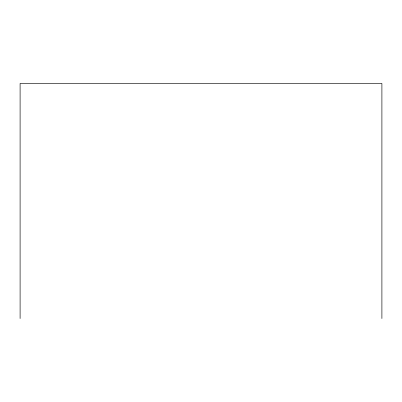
<?xml version="1.0" encoding="UTF-8"?>
<svg xmlns="http://www.w3.org/2000/svg" width="402" height="402" viewBox="0 0 402 402"><rect width="100%" height="100%" fill="white"/><g stroke="black" fill="none" stroke-linecap="round" stroke-linejoin="round"><path stroke-width="0.6" d="M381.9 318.555L381.9 83.445L20.1 83.445L20.1 318.555"/></g></svg>
